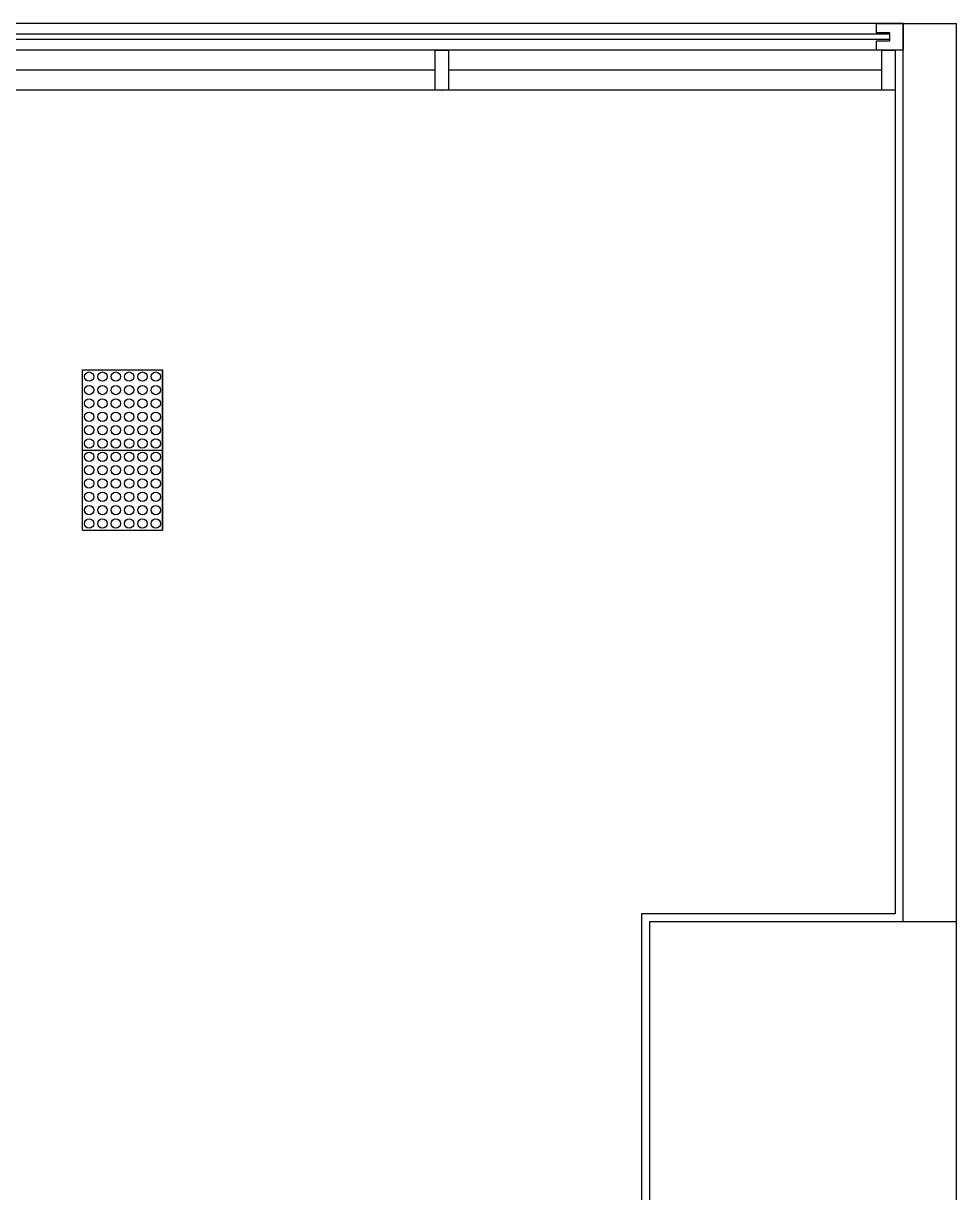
# Model space of a CAD drawing. Header units: millimetres. Extents: x -7614 to 421357, y 85218 to 341757.
# Drawn here: x 155149 to 158645, y 216638 to 221017 of the extents above; entities that cross this region are included whole.
import ezdxf

# ---------------------------------------------------------------- set-up
doc = ezdxf.new("R2010")
doc.units = ezdxf.units.MM
doc.header["$LTSCALE"] = 600
doc.header["$MEASUREMENT"] = 0
doc.layers.add('e-plan', color=9, linetype='CONTINUOUS')

msp = doc.modelspace()

# ---------------------------------------------------------------- linework, layer by layer
at = {"layer": 'e-plan'}
for p, q in [((158445.4, 221016.7), (151670.4, 221016.7)), ((158345.4, 220981.7), (158345.4, 221016.7)), ((158345.4, 221016.7), (158445.4, 221016.7)), ((158445.4, 221016.7), (158645.4, 221016.7)), ((158445.4, 217651.7), (158445.4, 221016.7)), ((158445.4, 221016.7), (158445.4, 220916.7)), ((158645.4, 217651.7), (158645.4, 221016.7)), ((158395.4, 220976.7), (151720.4, 220976.7)), ((158395.4, 220956.7), (151720.4, 220956.7)), ((158395.4, 220981.7), (158345.4, 220981.7)), ((158395.4, 220951.7), (158395.4, 220981.7)), ((158365.4, 220916.7), (151670.4, 220916.7)), ((156691.6, 220766.7), (156691.6, 220916.7)), ((156691.6, 220916.7), (156741.6, 220916.7)), ((156741.6, 220916.7), (156741.6, 220766.7)), ((158345.4, 220951.7), (158395.4, 220951.7)), ((158345.4, 220916.7), (158345.4, 220951.7)), ((158445.4, 220916.7), (158345.4, 220916.7)), ((158365.4, 220766.7), (158365.4, 220916.7)), ((158365.4, 220916.7), (158415.4, 220916.7)), ((158415.4, 220916.7), (158415.4, 220766.7)), ((156691.6, 220841.7), (155067.9, 220841.7)), ((158365.4, 220841.7), (156741.6, 220841.7)), ((158390.4, 220766.7), (151695.4, 220766.7)), ((156741.6, 220766.7), (156691.6, 220766.7)), ((158415.4, 220766.7), (158365.4, 220766.7)), ((158415.4, 220766.7), (158415.4, 217681.7)), ((155370.4, 219718.7), (155670.4, 219718.7)), ((155370.4, 219418.7), (155370.4, 219718.7)), ((155670.4, 219418.7), (155670.4, 219718.7)), ((155670.4, 219718.7), (155670.4, 219418.7)), ((155670.4, 219418.7), (155670.4, 219718.7)), ((155370.4, 219418.7), (155670.4, 219418.7)), ((155370.4, 219118.7), (155370.4, 219418.7)), ((155370.4, 219418.7), (155670.4, 219418.7)), ((155670.4, 219118.7), (155670.4, 219418.7)), ((155670.4, 219418.7), (155670.4, 219118.7)), ((155670.4, 219118.7), (155670.4, 219418.7)), ((155370.4, 219118.7), (155670.4, 219118.7)), ((158415.4, 217681.7), (157465.4, 217681.7)), ((157465.4, 217681.7), (157465.4, 216471.7))]:
    msp.add_line(p, q, dxfattribs=at)
at = {"layer": 'e-plan', "ltscale": 0.5}
for p, q in [((157495.4, 217651.7), (157495.4, 216501.7)), ((158645.4, 217651.7), (157495.4, 217651.7)), ((158645.4, 216501.7), (158645.4, 217651.7))]:
    msp.add_line(p, q, dxfattribs=at)
at = {"layer": 'e-plan'}
for centre in [(155395.4, 219693.7), (155445.4, 219693.7), (155495.4, 219693.7), (155545.4, 219693.7), (155595.4, 219693.7), (155645.4, 219693.7), (155395.4, 219643.7), (155445.4, 219643.7), (155495.4, 219643.7), (155545.4, 219643.7), (155595.4, 219643.7), (155645.4, 219643.7), (155395.4, 219593.7), (155445.4, 219593.7), (155495.4, 219593.7), (155545.4, 219593.7), (155595.4, 219593.7), (155645.4, 219593.7), (155395.4, 219543.7), (155445.4, 219543.7), (155495.4, 219543.7), (155545.4, 219543.7), (155595.4, 219543.7), (155645.4, 219543.7), (155395.4, 219493.7), (155445.4, 219493.7), (155495.4, 219493.7), (155545.4, 219493.7), (155595.4, 219493.7), (155645.4, 219493.7), (155395.4, 219443.7), (155445.4, 219443.7), (155495.4, 219443.7), (155545.4, 219443.7), (155595.4, 219443.7), (155645.4, 219443.7), (155395.4, 219393.7), (155445.4, 219393.7), (155495.4, 219393.7), (155545.4, 219393.7), (155595.4, 219393.7), (155645.4, 219393.7), (155395.4, 219343.7), (155445.4, 219343.7), (155495.4, 219343.7), (155545.4, 219343.7), (155595.4, 219343.7), (155645.4, 219343.7), (155395.4, 219293.7), (155445.4, 219293.7), (155495.4, 219293.7), (155545.4, 219293.7), (155595.4, 219293.7), (155645.4, 219293.7), (155395.4, 219243.7), (155445.4, 219243.7), (155495.4, 219243.7), (155545.4, 219243.7), (155595.4, 219243.7), (155645.4, 219243.7), (155395.4, 219193.7), (155445.4, 219193.7), (155495.4, 219193.7), (155545.4, 219193.7), (155595.4, 219193.7), (155645.4, 219193.7), (155395.4, 219143.7), (155445.4, 219143.7), (155495.4, 219143.7), (155545.4, 219143.7), (155595.4, 219143.7), (155645.4, 219143.7)]:
    msp.add_circle(centre, 17.5, dxfattribs=at)
msp.add_point((156716.6, 220766.7), dxfattribs=at)

doc.saveas('drawing.dxf')
